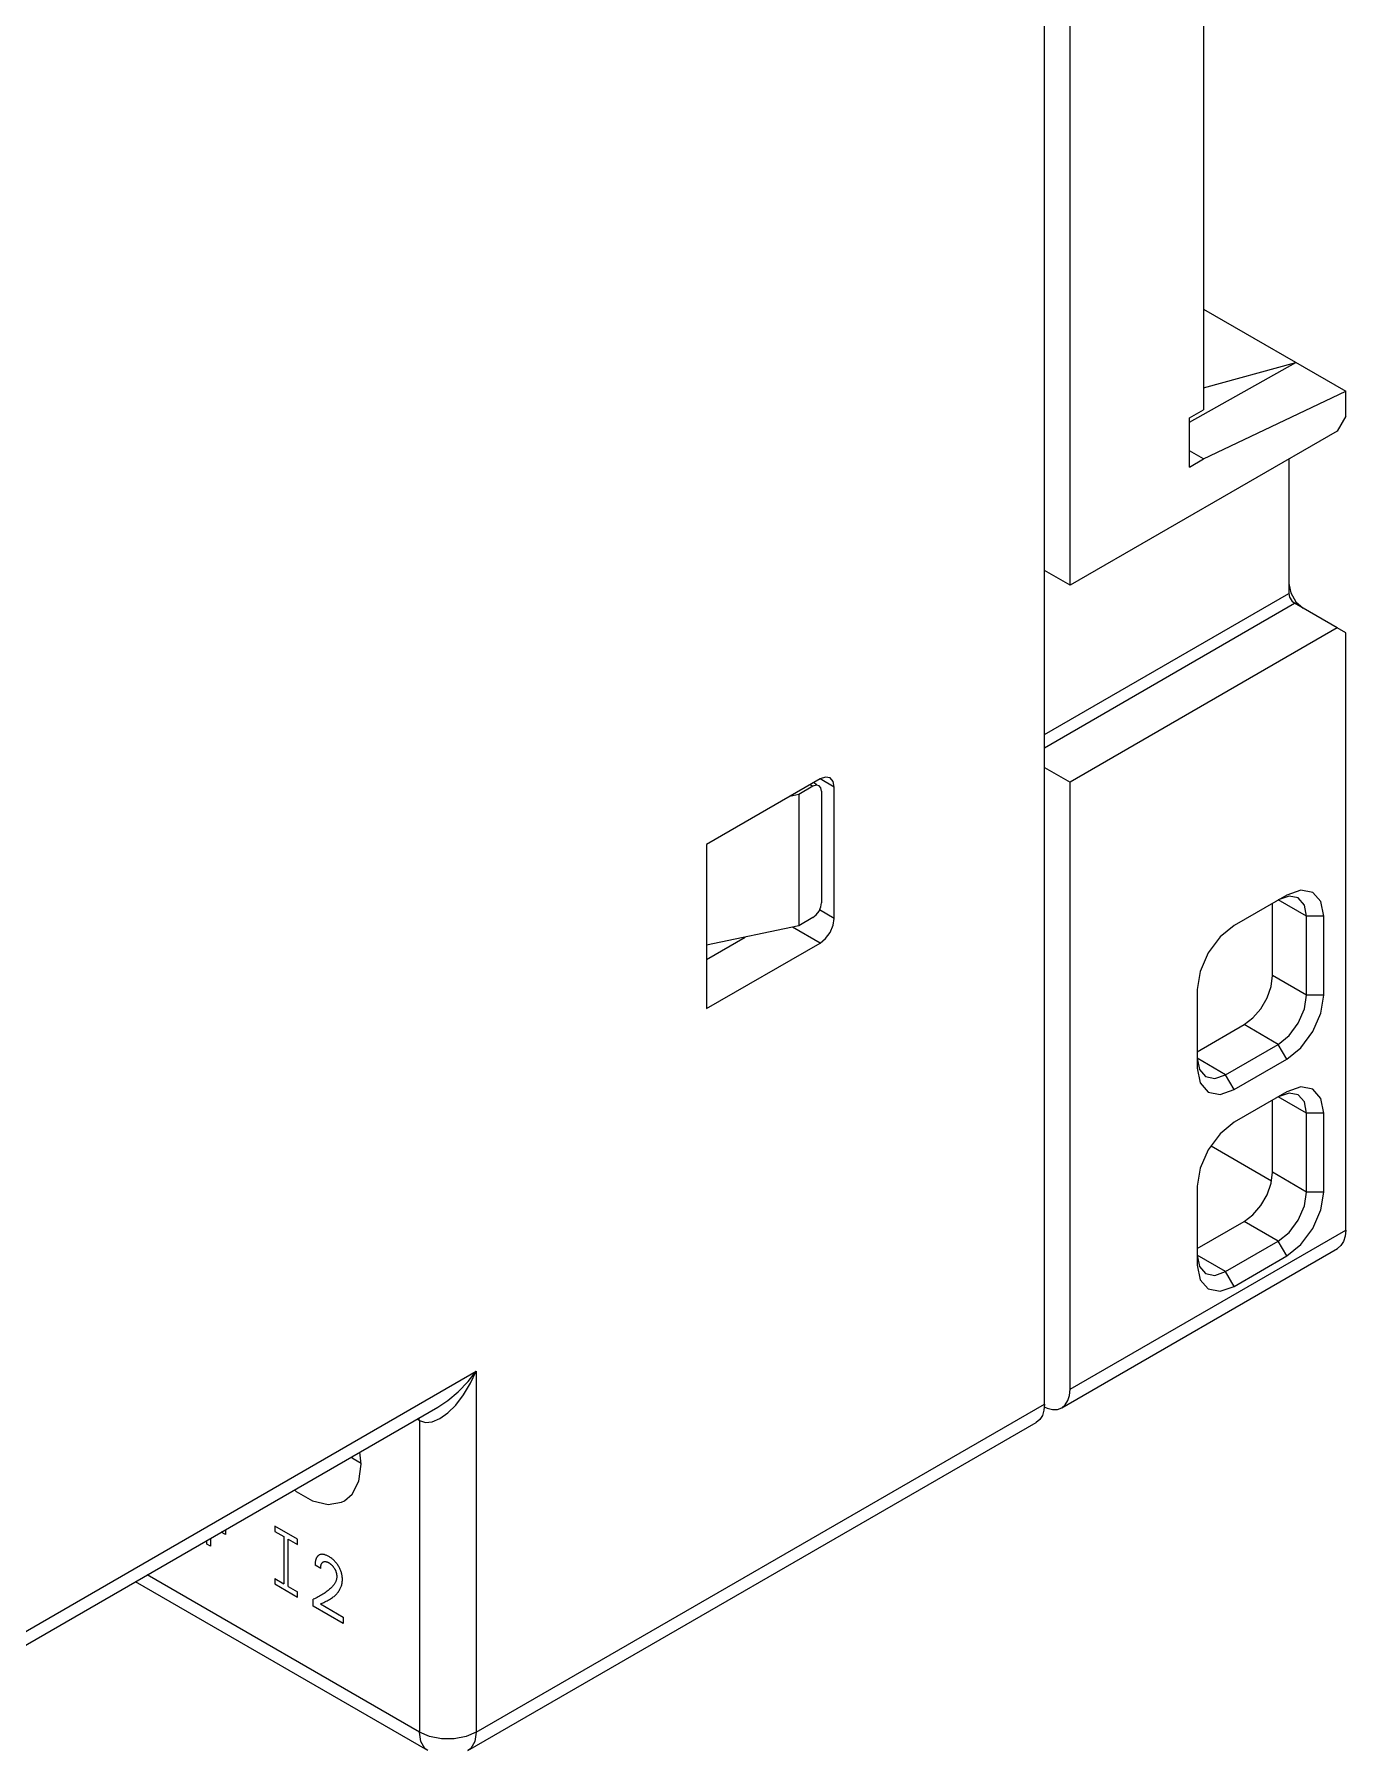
# Model space of a CAD drawing. Extents: x 0 to 420, y 0 to 297.
# Drawn here: x 191.31 to 223.94, y 112.19 to 154.89 of the extents above; entities that cross this region are included whole.
import ezdxf

# ---------------------------------------------------------------- set-up
doc = ezdxf.new("R2010")
doc.units = 0
doc.header["$LTSCALE"] = 23.1
doc.layers.add('40000_ISO', color=7, linetype='CONTINUOUS')

msp = doc.modelspace()

# ---------------------------------------------------------------- linework, layer by layer
at = {"layer": '40000_ISO', "color": 7, "linetype": 'CONTINUOUS'}
for p, q in [((216.45, 120.813), (216.45, 192.666)), ((217.086, 141.185), (217.086, 172.212)), ((220.409, 171.355), (220.409, 145.553)), ((220.409, 148.054), (223.945, 146.013)), ((220.056, 145.247), (222.707, 146.727)), ((220.409, 146.094), (222.707, 146.727)), ((220.409, 144.329), (223.945, 146.013)), ((223.945, 145.39), (223.945, 146.013)), ((220.056, 145.349), (220.409, 145.553)), ((220.056, 144.125), (220.056, 145.349)), ((223.945, 145.39), (223.733, 145.023)), ((223.733, 145.023), (217.086, 141.185)), ((220.409, 144.329), (220.056, 144.533)), ((220.056, 144.125), (220.409, 144.329)), ((222.531, 144.329), (222.531, 140.981)), ((217.086, 141.185), (216.45, 141.553)), ((216.45, 137.47), (222.531, 140.981)), ((222.531, 141.226), (222.578, 140.994)), ((222.531, 140.981), (222.55, 140.888)), ((222.578, 140.994), (222.707, 140.77)), ((216.45, 137.143), (222.672, 140.736)), ((222.55, 140.888), (222.601, 140.799)), ((222.601, 140.799), (222.672, 140.736)), ((223.733, 140.124), (222.672, 140.736)), ((222.707, 140.77), (222.884, 140.614)), ((223.733, 140.124), (217.086, 136.286)), ((223.945, 140.001), (223.733, 140.124)), ((223.945, 125.141), (223.945, 140.001)), ((216.45, 136.654), (217.086, 136.286)), ((210.863, 136.368), (208.035, 134.735)), ((210.616, 136.225), (210.687, 136.184)), ((210.704, 136.276), (210.784, 136.23)), ((210.999, 136.415), (210.863, 136.368)), ((211.217, 136.164), (210.863, 136.368)), ((211.113, 136.393), (210.999, 136.415)), ((211.19, 136.304), (211.113, 136.393)), ((211.217, 136.164), (211.19, 136.304)), ((217.086, 121.181), (217.086, 136.286)), ((210.333, 135.98), (210.11, 135.933)), ((210.687, 136.184), (210.333, 135.98)), ((210.333, 135.98), (210.333, 132.714)), ((210.768, 136.212), (210.687, 136.184)), ((210.837, 136.199), (210.768, 136.212)), ((210.883, 136.146), (210.837, 136.199)), ((210.899, 136.062), (210.883, 136.146)), ((210.899, 136.062), (210.899, 133.286)), ((211.217, 132.898), (211.217, 136.164)), ((208.035, 134.735), (208.035, 130.652)), ((210.883, 133.183), (210.899, 133.286)), ((222.478, 133.479), (221.169, 132.724)), ((222.124, 131.479), (222.124, 133.275)), ((222.973, 132.949), (222.265, 133.357)), ((222.536, 133.451), (222.265, 133.357)), ((222.829, 133.602), (222.478, 133.479)), ((222.765, 133.406), (222.536, 133.451)), ((222.919, 133.23), (222.765, 133.406)), ((223.128, 133.544), (222.829, 133.602)), ((222.973, 132.949), (222.919, 133.23)), ((223.327, 133.314), (223.128, 133.544)), ((223.397, 132.949), (223.327, 133.314)), ((210.687, 132.918), (210.333, 132.714)), ((210.687, 132.918), (210.768, 132.984)), ((210.768, 132.984), (210.837, 133.077)), ((210.837, 133.077), (210.883, 133.183)), ((211.217, 132.898), (210.851, 133.109)), ((211.19, 132.726), (211.217, 132.898)), ((223.397, 132.949), (222.973, 132.949)), ((222.973, 130.989), (222.973, 132.949)), ((223.397, 130.989), (223.397, 132.949)), ((210.333, 132.714), (208.035, 132.229)), ((208.035, 131.877), (208.995, 132.431)), ((210.863, 132.285), (210.178, 132.681)), ((210.863, 132.285), (210.999, 132.395)), ((210.999, 132.395), (211.113, 132.549)), ((211.113, 132.549), (211.19, 132.726)), ((220.818, 132.44), (220.519, 132.038)), ((221.169, 132.724), (220.818, 132.44)), ((208.035, 130.652), (210.863, 132.285)), ((220.519, 132.038), (220.32, 131.579)), ((220.32, 131.579), (220.25, 131.132)), ((220.25, 131.132), (220.25, 129.172)), ((221.989, 130.921), (222.089, 131.207)), ((222.089, 131.207), (222.124, 131.479)), ((222.973, 130.989), (222.124, 131.479)), ((221.833, 130.65), (221.989, 130.921)), ((222.919, 130.646), (222.973, 130.989)), ((223.397, 130.989), (222.973, 130.989)), ((223.327, 130.542), (223.397, 130.989)), ((220.25, 129.581), (221.417, 130.254)), ((221.417, 130.254), (221.635, 130.42)), ((222.265, 129.764), (221.417, 130.254)), ((221.635, 130.42), (221.833, 130.65)), ((222.536, 129.983), (222.765, 130.292)), ((222.765, 130.292), (222.919, 130.646)), ((223.128, 130.083), (223.327, 130.542)), ((222.265, 129.764), (222.536, 129.983)), ((222.829, 129.681), (223.128, 130.083)), ((220.957, 129.009), (220.25, 129.417)), ((220.25, 129.417), (220.304, 129.136)), ((220.957, 129.009), (222.265, 129.764)), ((221.169, 128.642), (222.478, 129.397)), ((222.478, 129.397), (222.265, 129.764)), ((222.478, 129.397), (222.829, 129.681)), ((220.25, 129.172), (220.32, 128.807)), ((220.304, 129.136), (220.457, 128.96)), ((220.457, 128.96), (220.687, 128.915)), ((220.687, 128.915), (220.957, 129.009)), ((221.169, 128.642), (220.957, 129.009)), ((220.32, 128.807), (220.519, 128.577)), ((220.519, 128.577), (220.818, 128.519)), ((220.818, 128.519), (221.169, 128.642)), ((222.478, 128.58), (221.169, 127.825)), ((222.536, 128.552), (222.265, 128.458)), ((222.829, 128.703), (222.478, 128.58)), ((222.765, 128.507), (222.536, 128.552)), ((223.128, 128.645), (222.829, 128.703)), ((223.327, 128.415), (223.128, 128.645)), ((222.124, 126.58), (222.124, 128.376)), ((222.973, 128.05), (222.265, 128.458)), ((222.919, 128.331), (222.765, 128.507)), ((222.973, 128.05), (222.919, 128.331)), ((223.397, 128.05), (223.327, 128.415)), ((221.169, 127.825), (220.818, 127.541)), ((223.397, 128.05), (222.973, 128.05)), ((222.973, 126.09), (222.973, 128.05)), ((223.397, 126.09), (223.397, 128.05)), ((220.818, 127.541), (220.519, 127.139)), ((220.519, 127.139), (220.32, 126.68)), ((220.594, 127.239), (222.097, 126.371)), ((220.32, 126.68), (220.25, 126.233)), ((222.089, 126.308), (222.124, 126.58)), ((222.973, 126.09), (222.124, 126.58)), ((220.25, 126.233), (220.25, 124.273)), ((221.833, 125.751), (221.989, 126.022)), ((221.989, 126.022), (222.089, 126.308)), ((222.919, 125.746), (222.973, 126.09)), ((223.397, 126.09), (222.973, 126.09)), ((223.327, 125.643), (223.397, 126.09)), ((221.635, 125.521), (221.833, 125.751)), ((222.765, 125.393), (222.919, 125.746)), ((223.128, 125.184), (223.327, 125.643)), ((217.086, 121.181), (223.945, 125.141)), ((220.25, 124.682), (221.417, 125.355)), ((221.417, 125.355), (221.635, 125.521)), ((222.265, 124.865), (221.417, 125.355)), ((222.536, 125.084), (222.765, 125.393)), ((222.829, 124.782), (223.128, 125.184)), ((223.945, 125.141), (223.931, 124.989)), ((220.957, 124.11), (222.265, 124.865)), ((222.265, 124.865), (222.536, 125.084)), ((222.478, 124.498), (222.265, 124.865)), ((222.478, 124.498), (222.829, 124.782)), ((223.826, 124.756), (223.738, 124.683)), ((223.891, 124.859), (223.826, 124.756)), ((223.931, 124.989), (223.891, 124.859)), ((216.879, 120.723), (223.738, 124.683)), ((220.957, 124.11), (220.25, 124.518)), ((220.25, 124.518), (220.304, 124.237)), ((220.25, 124.273), (220.32, 123.908)), ((221.169, 123.743), (222.478, 124.498)), ((220.304, 124.237), (220.457, 124.061)), ((220.32, 123.908), (220.519, 123.678)), ((220.457, 124.061), (220.687, 124.016)), ((220.687, 124.016), (220.957, 124.11)), ((221.169, 123.743), (220.957, 124.11)), ((220.519, 123.678), (220.818, 123.62)), ((220.818, 123.62), (221.169, 123.743)), ((190.075, 114.567), (202.308, 121.63)), ((201.852, 121.118), (202.101, 121.375)), ((201.986, 121.041), (202.166, 121.338)), ((202.101, 121.375), (202.308, 121.63)), ((202.166, 121.338), (202.308, 121.63)), ((202.308, 121.63), (202.308, 112.649)), ((201.35, 120.739), (201.597, 120.903)), ((201.597, 120.903), (201.852, 121.118)), ((201.794, 120.789), (201.986, 121.041)), ((216.967, 120.796), (217.032, 120.899)), ((217.032, 120.899), (217.072, 121.029)), ((217.072, 121.029), (217.086, 121.181)), ((189.867, 114.11), (201.351, 120.739)), ((200.833, 120.44), (200.893, 120.405)), ((200.893, 120.405), (200.881, 120.468)), ((201.212, 120.372), (201.401, 120.451)), ((201.401, 120.451), (201.597, 120.592)), ((201.597, 120.592), (201.794, 120.789)), ((202.308, 112.649), (216.45, 120.813)), ((216.33, 120.429), (216.242, 120.356)), ((216.396, 120.532), (216.33, 120.429)), ((216.436, 120.662), (216.396, 120.532)), ((216.45, 120.813), (216.436, 120.662)), ((216.443, 120.743), (216.517, 120.709)), ((216.517, 120.709), (216.649, 120.679)), ((216.649, 120.679), (216.772, 120.683)), ((216.772, 120.683), (216.879, 120.723)), ((216.879, 120.723), (216.967, 120.796)), ((200.893, 120.405), (201.04, 120.358)), ((200.893, 120.405), (200.893, 112.649)), ((201.04, 120.358), (201.212, 120.372)), ((202.1, 112.191), (216.242, 120.356)), ((199.444, 119.323), (199.409, 119.619)), ((199.198, 119.497), (199.242, 119.456)), ((199.242, 119.456), (199.442, 119.341)), ((199.386, 118.896), (199.444, 119.323)), ((199.219, 118.57), (199.386, 118.896)), ((197.784, 118.68), (197.828, 118.64)), ((197.828, 118.64), (198.231, 118.407)), ((198.231, 118.407), (198.617, 118.315)), ((198.617, 118.315), (198.956, 118.371)), ((198.956, 118.371), (199.029, 118.408)), ((199.029, 118.408), (199.219, 118.57)), ((195.69, 117.471), (195.69, 117.277)), ((196.062, 117.567), (195.959, 117.626)), ((196.062, 117.685), (196.062, 117.567)), ((197.854, 117.451), (197.289, 117.777)), ((197.289, 117.777), (197.289, 117.646)), ((197.289, 117.646), (197.515, 117.516)), ((197.515, 117.516), (197.515, 116.34)), ((197.628, 117.451), (197.854, 117.32)), ((197.628, 116.275), (197.628, 117.451)), ((197.854, 117.32), (197.854, 117.451)), ((195.603, 117.327), (195.603, 117.421)), ((195.69, 117.277), (195.603, 117.327)), ((198.338, 117.006), (198.335, 117)), ((198.343, 117.012), (198.338, 117.006)), ((198.347, 117.017), (198.343, 117.012)), ((198.351, 117.023), (198.347, 117.017)), ((198.356, 117.028), (198.351, 117.023)), ((198.361, 117.033), (198.356, 117.028)), ((198.366, 117.037), (198.361, 117.033)), ((198.371, 117.042), (198.366, 117.037)), ((198.376, 117.046), (198.371, 117.042)), ((198.382, 117.05), (198.376, 117.046)), ((198.387, 117.054), (198.382, 117.05)), ((198.393, 117.057), (198.387, 117.054)), ((198.399, 117.06), (198.393, 117.057)), ((198.405, 117.063), (198.399, 117.06)), ((198.419, 117.068), (198.405, 117.063)), ((198.432, 117.072), (198.419, 117.068)), ((198.446, 117.074), (198.432, 117.072)), ((198.461, 117.076), (198.446, 117.074)), ((198.474, 117.076), (198.461, 117.076)), ((198.487, 117.075), (198.474, 117.076)), ((198.5, 117.073), (198.487, 117.075)), ((198.514, 117.071), (198.5, 117.073)), ((198.527, 117.068), (198.514, 117.071)), ((198.541, 117.064), (198.527, 117.068)), ((198.557, 117.058), (198.541, 117.064)), ((198.572, 117.052), (198.557, 117.058)), ((198.588, 117.046), (198.572, 117.052)), ((198.603, 117.038), (198.588, 117.046)), ((198.619, 117.03), (198.603, 117.038)), ((198.635, 117.021), (198.619, 117.03)), ((198.653, 117.01), (198.635, 117.021)), ((198.671, 116.999), (198.653, 117.01)), ((198.296, 116.851), (198.295, 116.841)), ((198.295, 116.841), (198.295, 116.83)), ((198.295, 116.83), (198.295, 116.819)), ((198.295, 116.819), (198.295, 116.808)), ((198.435, 116.727), (198.295, 116.808)), ((198.297, 116.862), (198.296, 116.851)), ((198.298, 116.873), (198.297, 116.862)), ((198.299, 116.883), (198.298, 116.873)), ((198.3, 116.893), (198.299, 116.883)), ((198.302, 116.903), (198.3, 116.893)), ((198.304, 116.913), (198.302, 116.903)), ((198.306, 116.923), (198.304, 116.913)), ((198.308, 116.931), (198.306, 116.923)), ((198.31, 116.938), (198.308, 116.931)), ((198.312, 116.946), (198.31, 116.938)), ((198.314, 116.953), (198.312, 116.946)), ((198.316, 116.96), (198.314, 116.953)), ((198.319, 116.967), (198.316, 116.96)), ((198.322, 116.974), (198.319, 116.967)), ((198.325, 116.981), (198.322, 116.974)), ((198.328, 116.987), (198.325, 116.981)), ((198.331, 116.994), (198.328, 116.987)), ((198.335, 117), (198.331, 116.994)), ((198.435, 116.737), (198.436, 116.748)), ((198.435, 116.727), (198.435, 116.737)), ((198.436, 116.758), (198.437, 116.768)), ((198.436, 116.748), (198.436, 116.758)), ((198.437, 116.768), (198.438, 116.778)), ((198.438, 116.778), (198.44, 116.787)), ((198.44, 116.787), (198.441, 116.797)), ((198.441, 116.797), (198.443, 116.805)), ((198.443, 116.805), (198.445, 116.813)), ((198.445, 116.813), (198.448, 116.821)), ((198.448, 116.821), (198.45, 116.828)), ((198.45, 116.828), (198.453, 116.835)), ((198.453, 116.835), (198.456, 116.842)), ((198.456, 116.842), (198.46, 116.848)), ((198.46, 116.848), (198.463, 116.854)), ((198.463, 116.854), (198.467, 116.86)), ((198.467, 116.86), (198.471, 116.865)), ((198.471, 116.865), (198.476, 116.87)), ((198.476, 116.87), (198.48, 116.874)), ((198.48, 116.874), (198.485, 116.878)), ((198.485, 116.878), (198.49, 116.882)), ((198.49, 116.882), (198.495, 116.885)), ((198.495, 116.885), (198.501, 116.888)), ((198.501, 116.888), (198.506, 116.89)), ((198.506, 116.89), (198.512, 116.892)), ((198.512, 116.892), (198.518, 116.894)), ((198.518, 116.894), (198.524, 116.895)), ((198.524, 116.895), (198.531, 116.896)), ((198.531, 116.896), (198.537, 116.897)), ((198.537, 116.897), (198.544, 116.897)), ((198.544, 116.897), (198.551, 116.897)), ((198.551, 116.897), (198.557, 116.896)), ((198.557, 116.896), (198.564, 116.895)), ((198.564, 116.895), (198.572, 116.893)), ((198.572, 116.893), (198.579, 116.891)), ((198.579, 116.891), (198.587, 116.889)), ((198.587, 116.889), (198.595, 116.886)), ((198.595, 116.886), (198.603, 116.883)), ((198.603, 116.883), (198.611, 116.879)), ((198.611, 116.879), (198.619, 116.875)), ((198.619, 116.875), (198.627, 116.871)), ((198.627, 116.871), (198.635, 116.867)), ((198.635, 116.867), (198.643, 116.862)), ((198.643, 116.862), (198.65, 116.857)), ((198.65, 116.857), (198.658, 116.852)), ((198.658, 116.852), (198.666, 116.846)), ((198.666, 116.846), (198.674, 116.841)), ((198.69, 116.986), (198.671, 116.999)), ((198.674, 116.841), (198.682, 116.835)), ((198.682, 116.835), (198.689, 116.829)), ((198.689, 116.829), (198.696, 116.823)), ((198.708, 116.973), (198.69, 116.986)), ((198.696, 116.823), (198.703, 116.816)), ((198.703, 116.816), (198.71, 116.81)), ((198.726, 116.959), (198.708, 116.973)), ((198.71, 116.81), (198.717, 116.803)), ((198.717, 116.803), (198.723, 116.797)), ((198.723, 116.797), (198.73, 116.789)), ((198.742, 116.945), (198.726, 116.959)), ((198.73, 116.789), (198.736, 116.782)), ((198.736, 116.782), (198.743, 116.775)), ((198.758, 116.93), (198.742, 116.945)), ((198.743, 116.775), (198.748, 116.767)), ((198.748, 116.767), (198.754, 116.759)), ((198.754, 116.759), (198.76, 116.752)), ((198.774, 116.915), (198.758, 116.93)), ((198.76, 116.752), (198.765, 116.744)), ((198.765, 116.744), (198.771, 116.735)), ((198.771, 116.735), (198.776, 116.727)), ((198.79, 116.899), (198.774, 116.915)), ((198.776, 116.727), (198.781, 116.718)), ((198.781, 116.718), (198.786, 116.709)), ((198.786, 116.709), (198.791, 116.699)), ((198.805, 116.882), (198.79, 116.899)), ((198.791, 116.699), (198.796, 116.69)), ((198.796, 116.69), (198.8, 116.68)), ((198.8, 116.68), (198.805, 116.671)), ((198.819, 116.866), (198.805, 116.882)), ((198.805, 116.671), (198.808, 116.661)), ((198.808, 116.661), (198.812, 116.652)), ((198.812, 116.652), (198.815, 116.643)), ((198.815, 116.643), (198.817, 116.635)), ((198.817, 116.635), (198.82, 116.626)), ((198.833, 116.848), (198.819, 116.866)), ((198.82, 116.626), (198.822, 116.617)), ((198.822, 116.617), (198.824, 116.608)), ((198.824, 116.608), (198.826, 116.6)), ((198.826, 116.6), (198.828, 116.591)), ((198.828, 116.591), (198.83, 116.58)), ((198.83, 116.58), (198.831, 116.569)), ((198.847, 116.83), (198.833, 116.848)), ((198.859, 116.812), (198.847, 116.83)), ((198.872, 116.793), (198.859, 116.812)), ((198.883, 116.775), (198.872, 116.793)), ((198.893, 116.757), (198.883, 116.775)), ((198.903, 116.739), (198.893, 116.757)), ((198.912, 116.72), (198.903, 116.739)), ((198.921, 116.701), (198.912, 116.72)), ((198.929, 116.682), (198.921, 116.701)), ((198.936, 116.663), (198.929, 116.682)), ((198.943, 116.643), (198.936, 116.663)), ((198.949, 116.624), (198.943, 116.643)), ((198.955, 116.605), (198.949, 116.624)), ((198.959, 116.585), (198.955, 116.605)), ((198.963, 116.566), (198.959, 116.585)), ((201.1, 112.191), (193.822, 116.393)), ((200.893, 112.649), (194.115, 116.562)), ((197.289, 116.471), (197.515, 116.34)), ((197.289, 116.471), (197.289, 116.34)), ((197.289, 116.34), (197.854, 116.013)), ((197.628, 116.275), (197.854, 116.144)), ((198.598, 116.159), (198.572, 116.139)), ((198.618, 116.174), (198.598, 116.159)), ((198.637, 116.19), (198.618, 116.174)), ((198.657, 116.207), (198.637, 116.19)), ((198.675, 116.224), (198.657, 116.207)), ((198.694, 116.242), (198.675, 116.224)), ((198.712, 116.26), (198.694, 116.242)), ((198.729, 116.279), (198.712, 116.26)), ((198.739, 116.291), (198.729, 116.279)), ((198.749, 116.303), (198.739, 116.291)), ((198.759, 116.315), (198.749, 116.303)), ((198.768, 116.328), (198.759, 116.315)), ((198.777, 116.341), (198.768, 116.328)), ((198.785, 116.355), (198.777, 116.341)), ((198.793, 116.369), (198.785, 116.355)), ((198.801, 116.384), (198.793, 116.369)), ((198.808, 116.399), (198.801, 116.384)), ((198.813, 116.411), (198.808, 116.399)), ((198.817, 116.422), (198.813, 116.411)), ((198.821, 116.435), (198.817, 116.422)), ((198.825, 116.447), (198.821, 116.435)), ((198.828, 116.461), (198.825, 116.447)), ((198.83, 116.474), (198.828, 116.461)), ((198.832, 116.488), (198.83, 116.474)), ((198.831, 116.569), (198.832, 116.558)), ((198.832, 116.558), (198.833, 116.548)), ((198.834, 116.502), (198.832, 116.488)), ((198.833, 116.548), (198.834, 116.537)), ((198.834, 116.537), (198.834, 116.527)), ((198.834, 116.527), (198.834, 116.517)), ((198.834, 116.517), (198.834, 116.502)), ((198.876, 116.144), (198.889, 116.164)), ((198.889, 116.164), (198.902, 116.184)), ((198.902, 116.184), (198.914, 116.205)), ((198.914, 116.205), (198.922, 116.222)), ((198.922, 116.222), (198.93, 116.239)), ((198.93, 116.239), (198.938, 116.257)), ((198.938, 116.257), (198.945, 116.275)), ((198.945, 116.275), (198.951, 116.294)), ((198.951, 116.294), (198.957, 116.314)), ((198.957, 116.314), (198.962, 116.334)), ((198.962, 116.334), (198.966, 116.355)), ((198.967, 116.545), (198.963, 116.566)), ((198.966, 116.355), (198.97, 116.376)), ((198.97, 116.524), (198.967, 116.545)), ((198.972, 116.504), (198.97, 116.524)), ((198.97, 116.376), (198.972, 116.398)), ((198.974, 116.483), (198.972, 116.504)), ((198.972, 116.398), (198.974, 116.421)), ((198.975, 116.464), (198.974, 116.483)), ((198.974, 116.421), (198.975, 116.444)), ((198.975, 116.444), (198.975, 116.464)), ((197.854, 116.013), (197.854, 116.144)), ((198.282, 115.971), (198.25, 115.957)), ((198.25, 115.785), (198.25, 115.957)), ((198.997, 115.354), (198.25, 115.785)), ((198.313, 115.985), (198.282, 115.971)), ((198.344, 116), (198.313, 115.985)), ((198.375, 116.016), (198.344, 116)), ((198.404, 116.032), (198.375, 116.016)), ((198.433, 116.048), (198.404, 116.032)), ((198.427, 115.84), (198.454, 115.853)), ((198.427, 115.84), (198.997, 115.511)), ((198.462, 116.065), (198.433, 116.048)), ((198.454, 115.853), (198.511, 115.88)), ((198.49, 116.083), (198.462, 116.065)), ((198.518, 116.101), (198.49, 116.083)), ((198.511, 115.88), (198.539, 115.894)), ((198.545, 116.12), (198.518, 116.101)), ((198.539, 115.894), (198.567, 115.908)), ((198.572, 116.139), (198.545, 116.12)), ((198.567, 115.908), (198.595, 115.922)), ((198.595, 115.922), (198.623, 115.937)), ((198.623, 115.937), (198.651, 115.953)), ((198.651, 115.953), (198.678, 115.969)), ((198.678, 115.969), (198.705, 115.986)), ((198.705, 115.986), (198.731, 116.004)), ((198.731, 116.004), (198.749, 116.017)), ((198.749, 116.017), (198.767, 116.03)), ((198.767, 116.03), (198.784, 116.044)), ((198.784, 116.044), (198.8, 116.059)), ((198.8, 116.059), (198.817, 116.075)), ((198.817, 116.075), (198.832, 116.091)), ((198.832, 116.091), (198.847, 116.108)), ((198.847, 116.108), (198.862, 116.126)), ((198.862, 116.126), (198.876, 116.144)), ((198.997, 115.511), (198.997, 115.354)), ((201.146, 112.542), (200.893, 112.649)), ((200.927, 112.418), (200.893, 112.649)), ((201.027, 112.248), (200.927, 112.418)), ((201.444, 112.487), (201.146, 112.542)), ((201.757, 112.487), (201.444, 112.487)), ((202.054, 112.542), (201.757, 112.487)), ((202.308, 112.649), (202.054, 112.542)), ((202.274, 112.418), (202.174, 112.248)), ((202.308, 112.649), (202.274, 112.418)), ((201.1, 112.191), (201.027, 112.248)), ((202.174, 112.248), (202.1, 112.191))]:
    msp.add_line(p, q, dxfattribs=at)

doc.saveas('drawing.dxf')
